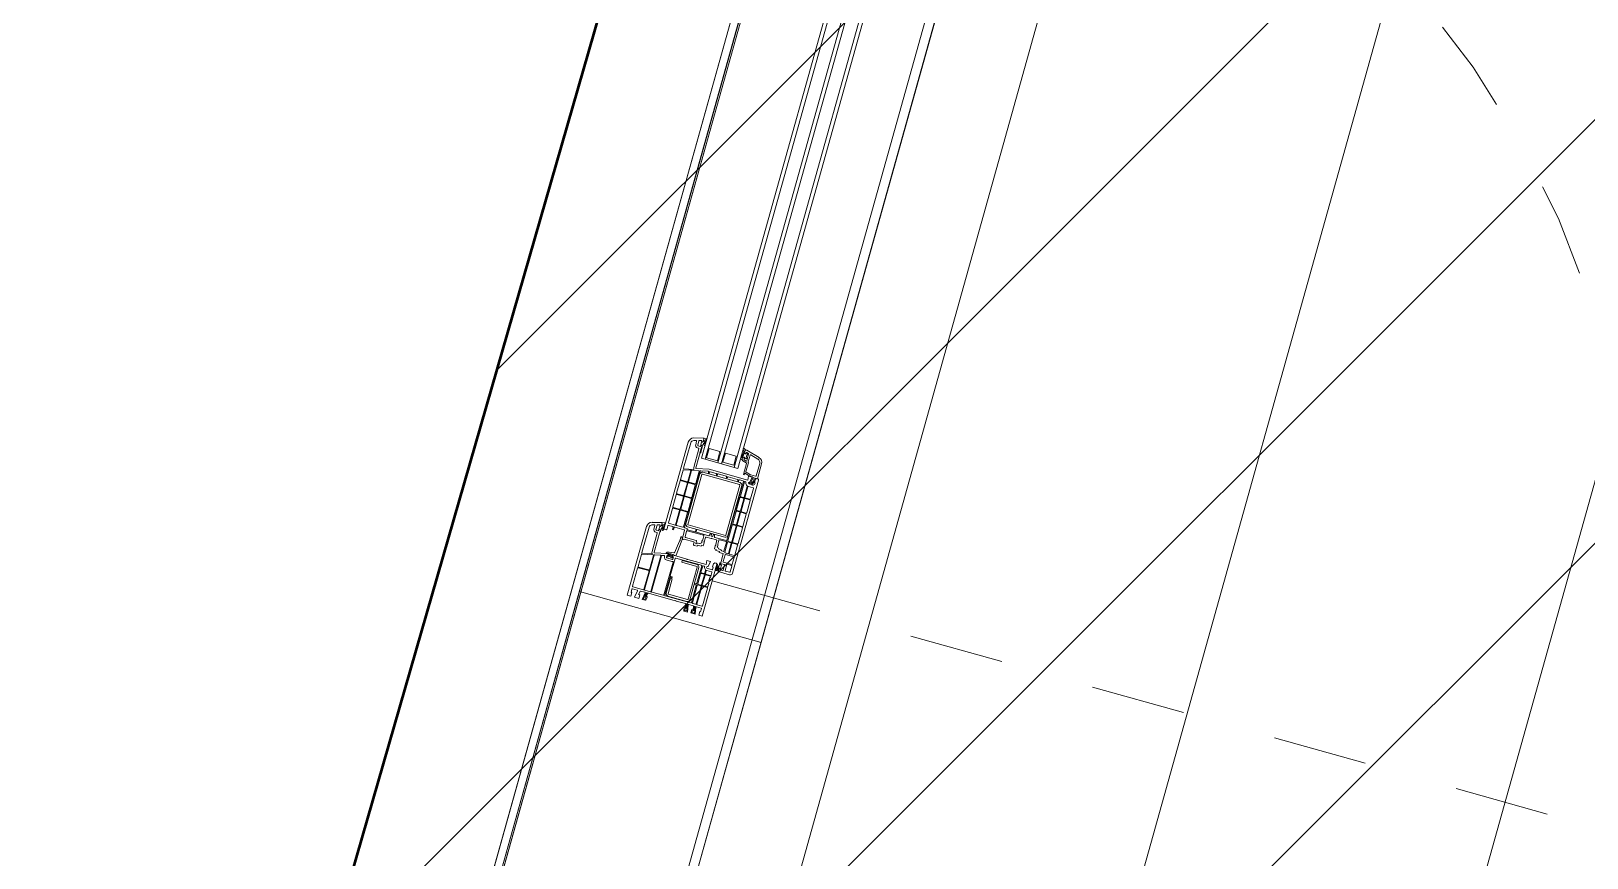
# Model space of a CAD drawing. Header units: metres. Extents: x -207 to 292, y -187 to 169.
# Drawn here: x -27.264 to -25.616, y -123.377 to -122.5 of the extents above; entities that cross this region are included whole.
import ezdxf

# ---------------------------------------------------------------- set-up
doc = ezdxf.new("R2010")
doc.units = ezdxf.units.M
doc.linetypes.add('Dash', pattern=[0.006, 0.003, -0.003])
for name, color, linetype, lineweight in [('A-DETL-GENF', 7, 'Continuous', 9), ('A-DOOR', 7, 'Continuous', 9), ('A-FLOR', 7, 'Continuous', 9), ('A-GENM-HDLN', 7, 'Dash', 9), ('A-ROOF', 7, 'Continuous', 9), ('A-ROOF-PATT', 7, 'Continuous', 9), ('A-WALL', 7, 'Continuous', 9), ('C-BLDG-PADS', 7, 'Continuous', 9), ('C-TOPO', 7, 'Continuous', 9), ('edificios', 7, 'Continuous', 50), ('I-WALL', 7, 'Continuous', 9)]:
    doc.layers.add(name, color=color, linetype=linetype, lineweight=lineweight)
doc.layers.add('PR10-ARQ-PL-001-Emplazamiento-C-1_dwg', color=7, linetype='Continuous', lineweight=9, true_color=0x767676)

# ---------------------------------------------------------------- blocks, each defined once
blk = doc.blocks.new('Doors_GEALAN_S9000_Front-Door_With_Fixed-Glazing_0001 - FD_1_5-2126884-PLANTA EMPLAZAMIENTO ACTUALIZADO')
at = {"layer": 'A-DETL-GENF'}
for p, q in [((-0.725, 0.05), (-0.725, 0.046)), ((-0.6493, 0.05), (-0.725, 0.05)), ((-0.725, 0.046), (-0.721, 0.046)), ((-0.7176, 0.0409), (-0.725, 0.0422)), ((-0.725, 0.0422), (-0.725, 0.0375)), ((-0.725, 0.0375), (-0.721, 0.0375)), ((-0.7176, 0.0324), (-0.725, 0.0337)), ((-0.725, 0.0337), (-0.725, 0.0301)), ((-0.721, 0.046), (-0.721, 0.047)), ((-0.721, 0.047), (-0.7175, 0.047)), ((-0.721, 0.0375), (-0.721, 0.0388)), ((-0.721, 0.0388), (-0.7174, 0.0381)), ((-0.717, 0.0465), (-0.717, 0.0414)), ((-0.717, 0.0376), (-0.717, 0.0329)), ((-0.7148, 0.0352), (-0.7148, 0.0468)), ((-0.7148, 0.0275), (-0.7148, 0.0335)), ((-0.7143, 0.0473), (-0.6943, 0.0473)), ((-0.6943, 0.0347), (-0.7143, 0.0347)), ((-0.7143, 0.034), (-0.6765, 0.034)), ((-0.6938, 0.0468), (-0.6938, 0.0352)), ((-0.6931, 0.0352), (-0.6931, 0.0468)), ((-0.6926, 0.0473), (-0.6793, 0.0473)), ((-0.6769, 0.0347), (-0.6926, 0.0347)), ((-0.6789, 0.0469), (-0.6764, 0.0353)), ((-0.6757, 0.037), (-0.6778, 0.0467)), ((-0.6773, 0.0473), (-0.6493, 0.0473)), ((-0.676, 0.0336), (-0.6748, 0.0276)), ((-0.6711, 0.0209), (-0.6739, 0.0344)), ((-0.6735, 0.035), (-0.6498, 0.035)), ((-0.653, 0.0372), (-0.6734, 0.0372)), ((-0.6525, 0.039), (-0.6525, 0.0377)), ((-0.6498, 0.035), (-0.6509, 0.035)), ((-0.6503, 0.0367), (-0.6503, 0.039)), ((-0.6503, 0.0343), (-0.6476, 0.0343)), ((-0.6488, 0.0365), (-0.6501, 0.0365)), ((-0.646, 0.0417), (-0.6498, 0.0417)), ((-0.6498, 0.0395), (-0.6449, 0.0395)), ((-0.6498, 0.035), (-0.6488, 0.036)), ((-0.6491, 0.0355), (-0.6498, 0.035)), ((-0.6488, 0.036), (-0.6488, 0.0365)), ((-0.6453, 0.0365), (-0.6488, 0.0365)), ((-0.6488, 0.0365), (-0.6488, 0.0356)), ((-0.6476, 0.0343), (-0.6471, 0.034)), ((-0.6471, 0.034), (-0.6462, 0.034)), ((-0.6462, 0.0449), (-0.6455, 0.0423)), ((-0.644, 0.0365), (-0.6453, 0.0365)), ((-0.6453, 0.0365), (-0.6453, 0.036)), ((-0.6453, 0.0356), (-0.6453, 0.0365)), ((-0.6453, 0.036), (-0.6443, 0.035)), ((-0.6443, 0.035), (-0.645, 0.0355)), ((-0.6444, 0.0391), (-0.6438, 0.0368)), ((-0.6443, 0.035), (-0.6415, 0.035)), ((-0.6409, 0.035), (-0.6443, 0.035)), ((-0.641, 0.036), (-0.6436, 0.0456)), ((-0.643, 0.033), (-0.6429, 0.0332)), ((-0.641, 0.0355), (-0.641, 0.036)), ((-0.6402, 0.0321), (-0.6409, 0.035)), ((-0.7246, 0.0296), (-0.721, 0.029)), ((-0.717, 0.0314), (-0.7241, 0.0326)), ((-0.7241, 0.0326), (-0.7241, 0.0305)), ((-0.7241, 0.0305), (-0.7219, 0.0301)), ((-0.7219, 0.0301), (-0.7219, 0.0313)), ((-0.7219, 0.0313), (-0.717, 0.0305)), ((-0.721, 0.029), (-0.721, 0.0303)), ((-0.721, 0.0303), (-0.7174, 0.0296)), ((-0.717, 0.0305), (-0.717, 0.0314)), ((-0.717, 0.0291), (-0.717, -0.0005)), ((-0.7148, 0.0133), (-0.7148, 0.0258)), ((-0.6752, 0.027), (-0.7143, 0.027)), ((-0.7143, 0.0263), (-0.6749, 0.0263)), ((-0.6778, 0.0204), (-0.6778, 0.0144)), ((-0.6756, 0.0144), (-0.6756, 0.0204)), ((-0.6744, 0.0231), (-0.6751, 0.0231)), ((-0.6751, 0.0209), (-0.6728, 0.0209)), ((-0.6744, 0.0259), (-0.6739, 0.0237)), ((-0.6726, 0.0207), (-0.6726, 0.0193)), ((-0.6726, 0.0191), (-0.6726, 0.0196)), ((-0.6711, 0.0191), (-0.6726, 0.0191)), ((-0.6724, 0.0191), (-0.6722, 0.0191)), ((-0.6722, 0.0191), (-0.6712, 0.02)), ((-0.671, 0.0181), (-0.6719, 0.0181)), ((-0.6719, 0.0167), (-0.671, 0.0167)), ((-0.6708, 0.0225), (-0.6714, 0.0225)), ((-0.6714, 0.0225), (-0.6711, 0.021)), ((-0.6711, 0.021), (-0.6706, 0.0198)), ((-0.6711, 0.0204), (-0.6711, 0.0209)), ((-0.6698, 0.0217), (-0.6705, 0.0223)), ((-0.6689, 0.0195), (-0.6697, 0.0215)), ((-0.6685, 0.0145), (-0.6689, 0.0195)), ((-0.5513, 0.0315), (-0.647, 0.0315)), ((-0.647, 0.0315), (-0.647, 0.0287)), ((-0.647, 0.0287), (-0.6466, 0.0283)), ((-0.6466, 0.0283), (-0.6464, 0.0285)), ((-0.6464, 0.0285), (-0.6462, 0.0283)), ((-0.6462, 0.0283), (-0.646, 0.0285)), ((-0.646, 0.0285), (-0.6458, 0.0283)), ((-0.6458, 0.0283), (-0.6456, 0.0285)), ((-0.6456, 0.0285), (-0.6454, 0.0283)), ((-0.6454, 0.0283), (-0.6452, 0.0285)), ((-0.6452, 0.0285), (-0.645, 0.0283)), ((-0.645, 0.0283), (-0.6448, 0.0285)), ((-0.6425, 0.0226), (-0.645, 0.0226)), ((-0.645, 0.0226), (-0.645, 0.0216)), ((-0.645, 0.0216), (-0.6425, 0.0216)), ((-0.6448, 0.0285), (-0.6446, 0.0283)), ((-0.6446, 0.0283), (-0.6444, 0.0285)), ((-0.6445, 0.0323), (-0.6434, 0.0323)), ((-0.6445, 0.0315), (-0.6407, 0.0315)), ((-0.6444, 0.0285), (-0.6442, 0.0283)), ((-0.6442, 0.0283), (-0.644, 0.0285)), ((-0.644, 0.0285), (-0.6425, 0.0285)), ((-0.6428, 0.0326), (-0.6412, 0.0324)), ((-0.642, 0.028), (-0.642, 0.0231)), ((-0.642, 0.0211), (-0.642, 0.0105)), ((-0.6398, 0.0283), (-0.6398, 0.0213)), ((-0.6398, 0.0196), (-0.6398, 0.0126)), ((-0.6235, 0.0288), (-0.6393, 0.0288)), ((-0.6393, 0.0208), (-0.6235, 0.0208)), ((-0.6235, 0.0201), (-0.6393, 0.0201)), ((-0.623, 0.0213), (-0.623, 0.0283)), ((-0.623, 0.0126), (-0.623, 0.0196)), ((-0.6223, 0.0283), (-0.6223, 0.0213)), ((-0.6223, 0.0196), (-0.6223, 0.0126)), ((-0.6084, 0.0288), (-0.6218, 0.0288)), ((-0.6218, 0.0208), (-0.6084, 0.0208)), ((-0.6084, 0.0201), (-0.6218, 0.0201)), ((-0.6079, 0.0213), (-0.6079, 0.0283)), ((-0.6079, 0.0126), (-0.6079, 0.0196)), ((-0.6072, 0.0283), (-0.6072, 0.0213)), ((-0.6072, 0.0196), (-0.6072, 0.0126)), ((-0.5933, 0.0288), (-0.6067, 0.0288)), ((-0.6067, 0.0208), (-0.5933, 0.0208)), ((-0.5933, 0.0201), (-0.6067, 0.0201)), ((-0.5928, 0.0213), (-0.5928, 0.0283)), ((-0.5928, 0.0126), (-0.5928, 0.0196)), ((-0.5921, 0.0283), (-0.5921, 0.0213)), ((-0.5921, 0.0196), (-0.5921, 0.0126)), ((-0.5813, 0.0288), (-0.5916, 0.0288)), ((-0.5916, 0.0208), (-0.5799, 0.0208)), ((-0.5795, 0.0201), (-0.5916, 0.0201)), ((-0.5794, 0.0214), (-0.5809, 0.0284)), ((-0.5798, 0.0282), (-0.5777, 0.0185)), ((-0.5513, 0.0288), (-0.5793, 0.0288)), ((-0.5775, 0.0127), (-0.579, 0.0197)), ((-0.5755, 0.0187), (-0.555, 0.0187)), ((-0.5755, 0.0165), (-0.5518, 0.0165)), ((-0.5518, 0.0165), (-0.5589, 0.0165)), ((-0.5545, 0.0192), (-0.5545, 0.0205)), ((-0.5523, 0.0182), (-0.5523, 0.0205)), ((-0.5508, 0.018), (-0.5521, 0.018)), ((-0.5518, 0.0232), (-0.548, 0.0232)), ((-0.5518, 0.021), (-0.5469, 0.021)), ((-0.5518, 0.0165), (-0.5508, 0.0175)), ((-0.5511, 0.017), (-0.5518, 0.0165)), ((-0.5508, 0.0175), (-0.5508, 0.018)), ((-0.5473, 0.018), (-0.5508, 0.018)), ((-0.5508, 0.018), (-0.5508, 0.0171)), ((-0.5475, 0.0238), (-0.5481, 0.0264)), ((-0.546, 0.018), (-0.5473, 0.018)), ((-0.5473, 0.018), (-0.5473, 0.0175)), ((-0.5473, 0.0171), (-0.5473, 0.018)), ((-0.5473, 0.0175), (-0.5463, 0.0165)), ((-0.5463, 0.0165), (-0.547, 0.017)), ((-0.5464, 0.0206), (-0.5458, 0.0183)), ((-0.5463, 0.0165), (-0.5435, 0.0165)), ((-0.5429, 0.0165), (-0.5463, 0.0165)), ((-0.543, 0.0176), (-0.5455, 0.0271)), ((-0.543, 0.017), (-0.543, 0.0176)), ((-0.5424, 0.0141), (-0.5429, 0.0165)), ((-0.7148, -0.017), (-0.7148, 0.0112)), ((-0.6781, 0.0128), (-0.7143, 0.0128)), ((-0.7143, 0.0117), (-0.695, 0.0117)), ((-0.7143, 0.0084), (-0.7143, -0.0126)), ((-0.7123, -0.0126), (-0.7123, 0.0084)), ((-0.6953, 0.0109), (-0.7118, 0.0109)), ((-0.7118, 0.0089), (-0.6953, 0.0089)), ((-0.6953, 0.0089), (-0.6953, 0.0109)), ((-0.6945, 0.0112), (-0.6945, 0.0098)), ((-0.6943, 0.0095), (-0.6938, 0.0095)), ((-0.6935, 0.0098), (-0.6935, 0.0112)), ((-0.693, 0.0117), (-0.6738, 0.0117)), ((-0.6738, 0.0039), (-0.6758, 0.0039)), ((-0.6758, 0.0039), (-0.6758, -0.0126)), ((-0.6728, 0.0139), (-0.6751, 0.0139)), ((-0.6738, -0.0126), (-0.6738, 0.0039)), ((-0.6733, 0.0112), (-0.6733, -0.017)), ((-0.6726, 0.0151), (-0.6726, 0.0157)), ((-0.6726, 0.0157), (-0.6709, 0.0156)), ((-0.6726, 0.0154), (-0.6726, 0.0141)), ((-0.672, 0.0156), (-0.6724, 0.0156)), ((-0.6712, 0.0148), (-0.672, 0.0156)), ((-0.6705, 0.015), (-0.6711, 0.0133)), ((-0.6711, -0.0005), (-0.6711, 0.0144)), ((-0.6711, 0.0131), (-0.6711, 0.0117)), ((-0.6711, 0.0117), (-0.6703, 0.0117)), ((-0.6703, 0.0117), (-0.6554, 0.0102)), ((-0.6548, 0.0123), (-0.6681, 0.014)), ((-0.6554, 0.0102), (-0.6524, 0.01)), ((-0.6505, 0.012), (-0.6531, 0.0121)), ((-0.6524, 0.01), (-0.6504, 0.0104)), ((-0.6425, 0.01), (-0.6523, 0.01)), ((-0.6523, 0.01), (-0.6523, 0.009)), ((-0.6523, 0.009), (-0.6517, 0.0084)), ((-0.6516, 0.0081), (-0.6516, -0.0025)), ((-0.65, 0.0109), (-0.65, 0.0115)), ((-0.6494, 0.0073), (-0.6494, -0.0047)), ((-0.6426, 0.0078), (-0.6489, 0.0078)), ((-0.6421, -0.0107), (-0.6421, 0.0073)), ((-0.641, 0.0073), (-0.641, -0.0007)), ((-0.6403, 0.0078), (-0.6405, 0.0078)), ((-0.6398, 0.0105), (-0.6398, 0.0083)), ((-0.6393, 0.0121), (-0.6235, 0.0121)), ((-0.5776, 0.011), (-0.6393, 0.011)), ((-0.6379, 0.008), (-0.6379, -0.033)), ((-0.6359, 0.008), (-0.6359, -0.033)), ((-0.5804, 0.0105), (-0.6354, 0.0105)), ((-0.5804, 0.0085), (-0.6354, 0.0085)), ((-0.6218, 0.0121), (-0.6084, 0.0121)), ((-0.6067, 0.0121), (-0.5933, 0.0121)), ((-0.5916, 0.0121), (-0.578, 0.0121)), ((-0.5799, -0.033), (-0.5799, 0.008)), ((-0.5779, -0.033), (-0.5779, 0.008)), ((-0.5754, 0.0028), (-0.5771, 0.0106)), ((-0.5769, 0.0022), (-0.5759, 0.0022)), ((-0.5758, 0.0012), (-0.5769, 0.0012)), ((-0.5731, 0.0025), (-0.5759, 0.0159)), ((-0.5753, -0.006), (-0.5753, 0.0007)), ((-0.5731, -0.0401), (-0.5731, 0.0025)), ((-0.562, -0.0035), (-0.562, 0.0085)), ((-0.562, 0.0085), (-0.552, 0.0085)), ((-0.5583, 0.0158), (-0.5496, 0.0158)), ((-0.552, 0.0085), (-0.552, -0.0035)), ((-0.5496, 0.0158), (-0.5491, 0.0155)), ((-0.5491, 0.0155), (-0.5482, 0.0155)), ((-0.5455, 0.0143), (-0.5466, 0.0143)), ((-0.5466, 0.0135), (-0.5428, 0.0135)), ((-0.5448, 0.0146), (-0.5433, 0.0144)), ((-0.725, -0.0126), (-0.725, -0.0162)), ((-0.725, -0.0162), (-0.7176, -0.0149)), ((-0.721, -0.0115), (-0.7246, -0.0121)), ((-0.7241, -0.013), (-0.7219, -0.0126)), ((-0.7241, -0.0151), (-0.7241, -0.013)), ((-0.717, -0.0139), (-0.7241, -0.0151)), ((-0.7219, -0.0126), (-0.7219, -0.0138)), ((-0.7219, -0.0138), (-0.717, -0.013)), ((-0.721, -0.0128), (-0.721, -0.0115)), ((-0.7174, -0.0121), (-0.721, -0.0128)), ((-0.717, -0.0005), (-0.7165, -0.001)), ((-0.7165, -0.001), (-0.717, -0.0015)), ((-0.717, -0.0015), (-0.717, -0.0116)), ((-0.717, -0.013), (-0.717, -0.0139)), ((-0.717, -0.0154), (-0.717, -0.0201)), ((-0.6763, -0.0131), (-0.7118, -0.0131)), ((-0.7118, -0.0151), (-0.6763, -0.0151)), ((-0.6945, -0.0155), (-0.6945, -0.017)), ((-0.6938, -0.0153), (-0.6943, -0.0153)), ((-0.6935, -0.017), (-0.6935, -0.0155)), ((-0.6716, -0.001), (-0.6711, -0.0005)), ((-0.6711, -0.0015), (-0.6716, -0.001)), ((-0.6711, -0.0216), (-0.6711, -0.0015)), ((-0.655, -0.004), (-0.655, -0.0074)), ((-0.655, -0.0074), (-0.6539, -0.0074)), ((-0.6521, -0.003), (-0.654, -0.003)), ((-0.6539, -0.0074), (-0.6539, -0.0114)), ((-0.6539, -0.0114), (-0.6528, -0.0114)), ((-0.6528, -0.0114), (-0.6528, -0.0134)), ((-0.6528, -0.0134), (-0.6495, -0.0134)), ((-0.6499, -0.0052), (-0.6526, -0.0052)), ((-0.6517, -0.0074), (-0.6517, -0.009)), ((-0.6484, -0.013), (-0.6477, -0.0133)), ((-0.6475, -0.0134), (-0.6437, -0.0134)), ((-0.6469, -0.0112), (-0.6426, -0.0112)), ((-0.6432, -0.0139), (-0.6432, -0.0192)), ((-0.641, -0.0027), (-0.641, -0.0162)), ((-0.6405, -0.0012), (-0.6389, -0.0012)), ((-0.6389, -0.0022), (-0.6405, -0.0022)), ((-0.5764, -0.0065), (-0.5758, -0.0065)), ((-0.5758, -0.0075), (-0.5764, -0.0075)), ((-0.5753, -0.017), (-0.5753, -0.008)), ((-0.552, -0.0035), (-0.562, -0.0035)), ((-0.562, -0.0215), (-0.562, -0.0095)), ((-0.562, -0.0095), (-0.552, -0.0095)), ((-0.552, -0.0095), (-0.552, -0.0215)), ((-0.721, -0.02), (-0.725, -0.02)), ((-0.725, -0.02), (-0.725, -0.0247)), ((-0.725, -0.0247), (-0.7176, -0.0234)), ((-0.721, -0.0285), (-0.725, -0.0285)), ((-0.725, -0.0285), (-0.725, -0.0325)), ((-0.725, -0.0325), (-0.668, -0.0325)), ((-0.7241, -0.0236), (-0.7241, -0.0209)), ((-0.7241, -0.0209), (-0.7219, -0.0209)), ((-0.717, -0.0224), (-0.7241, -0.0236)), ((-0.7219, -0.0209), (-0.7219, -0.0223)), ((-0.7219, -0.0223), (-0.717, -0.0215)), ((-0.721, -0.0213), (-0.721, -0.02)), ((-0.7174, -0.0206), (-0.721, -0.0213)), ((-0.721, -0.0295), (-0.721, -0.0285)), ((-0.7175, -0.0295), (-0.721, -0.0295)), ((-0.717, -0.0215), (-0.717, -0.0224)), ((-0.717, -0.0239), (-0.717, -0.029)), ((-0.7148, -0.0223), (-0.7148, -0.0191)), ((-0.7148, -0.0293), (-0.7148, -0.024)), ((-0.695, -0.0175), (-0.7143, -0.0175)), ((-0.7143, -0.0186), (-0.6949, -0.0186)), ((-0.6949, -0.0228), (-0.7143, -0.0228)), ((-0.7143, -0.0235), (-0.6949, -0.0235)), ((-0.6949, -0.0298), (-0.7143, -0.0298)), ((-0.6944, -0.0191), (-0.6944, -0.0223)), ((-0.6944, -0.024), (-0.6944, -0.0293)), ((-0.6937, -0.0223), (-0.6937, -0.0191)), ((-0.6937, -0.0293), (-0.6937, -0.024)), ((-0.6932, -0.0186), (-0.6822, -0.0186)), ((-0.6822, -0.0228), (-0.6932, -0.0228)), ((-0.6932, -0.0235), (-0.6822, -0.0235)), ((-0.6899, -0.0298), (-0.6932, -0.0298)), ((-0.6738, -0.0175), (-0.693, -0.0175)), ((-0.6822, -0.0298), (-0.6828, -0.0298)), ((-0.6817, -0.0191), (-0.6817, -0.0223)), ((-0.6817, -0.024), (-0.6817, -0.0293)), ((-0.681, -0.0223), (-0.681, -0.0191)), ((-0.681, -0.0293), (-0.681, -0.024)), ((-0.6805, -0.0186), (-0.6738, -0.0186)), ((-0.6772, -0.0228), (-0.6805, -0.0228)), ((-0.6805, -0.0235), (-0.6775, -0.0235)), ((-0.6775, -0.0298), (-0.6805, -0.0298)), ((-0.677, -0.024), (-0.677, -0.0293)), ((-0.6748, -0.0292), (-0.6748, -0.0236)), ((-0.6743, -0.0297), (-0.6748, -0.0292)), ((-0.6718, -0.0297), (-0.6743, -0.0297)), ((-0.6679, -0.0325), (-0.6741, -0.0325)), ((-0.6733, -0.0191), (-0.6733, -0.0203)), ((-0.6725, -0.0242), (-0.667, -0.0252)), ((-0.6685, -0.029), (-0.6718, -0.029)), ((-0.6718, -0.029), (-0.6718, -0.0297)), ((-0.667, -0.0212), (-0.6711, -0.0216)), ((-0.667, -0.03), (-0.6685, -0.029)), ((-0.667, -0.0252), (-0.667, -0.0212)), ((-0.667, -0.0315), (-0.667, -0.03)), ((-0.6539, -0.0316), (-0.655, -0.0316)), ((-0.655, -0.0316), (-0.655, -0.0355)), ((-0.6528, -0.0276), (-0.6539, -0.0276)), ((-0.6539, -0.0276), (-0.6539, -0.0316)), ((-0.6495, -0.0256), (-0.6528, -0.0256)), ((-0.6528, -0.0256), (-0.6528, -0.0276)), ((-0.6517, -0.03), (-0.6517, -0.0316)), ((-0.6477, -0.0257), (-0.6484, -0.026)), ((-0.6437, -0.0256), (-0.6475, -0.0256)), ((-0.6426, -0.0278), (-0.6469, -0.0278)), ((-0.6432, -0.0192), (-0.6429, -0.0195)), ((-0.6429, -0.0195), (-0.6432, -0.0198)), ((-0.6432, -0.0198), (-0.6432, -0.0251)), ((-0.6421, -0.0355), (-0.6421, -0.0283)), ((-0.641, -0.0228), (-0.641, -0.0355)), ((-0.6408, -0.0166), (-0.6387, -0.0174)), ((-0.6387, -0.0216), (-0.6408, -0.0224)), ((-0.6407, -0.0187), (-0.6407, -0.0202)), ((-0.6389, -0.0185), (-0.6404, -0.0185)), ((-0.6404, -0.0205), (-0.6389, -0.0205)), ((-0.6384, -0.0178), (-0.6384, -0.018)), ((-0.6384, -0.021), (-0.6384, -0.0212)), ((-0.5769, -0.03), (-0.5758, -0.03)), ((-0.5758, -0.031), (-0.5769, -0.031)), ((-0.5764, -0.0175), (-0.5758, -0.0175)), ((-0.5758, -0.0185), (-0.5764, -0.0185)), ((-0.5753, -0.0295), (-0.5753, -0.019)), ((-0.5753, -0.0355), (-0.5753, -0.0315)), ((-0.552, -0.0215), (-0.562, -0.0215)), ((-0.5549, -0.0294), (-0.556, -0.0336)), ((-0.5515, -0.029), (-0.5544, -0.029)), ((-0.5542, -0.0329), (-0.5536, -0.0309)), ((-0.5541, -0.029), (-0.5515, -0.029)), ((-0.5531, -0.0268), (-0.5538, -0.0273)), ((-0.5532, -0.0305), (-0.5505, -0.0305)), ((-0.5524, -0.028), (-0.5521, -0.0279)), ((-0.551, -0.028), (-0.5524, -0.028)), ((-0.5515, -0.029), (-0.5505, -0.03)), ((-0.5505, -0.03), (-0.5515, -0.029)), ((-0.5505, -0.0305), (-0.5508, -0.0305)), ((-0.5505, -0.03), (-0.5505, -0.0305)), ((-0.5505, -0.0305), (-0.5505, -0.03)), ((-0.547, -0.03), (-0.546, -0.029)), ((-0.546, -0.029), (-0.547, -0.03)), ((-0.547, -0.0305), (-0.547, -0.03)), ((-0.547, -0.03), (-0.547, -0.0305)), ((-0.5464, -0.0305), (-0.547, -0.0305)), ((-0.547, -0.0305), (-0.5459, -0.0305)), ((-0.5469, -0.0451), (-0.543, -0.0305)), ((-0.546, -0.029), (-0.5435, -0.029)), ((-0.5435, -0.029), (-0.546, -0.029)), ((-0.5454, -0.0311), (-0.5459, -0.0331)), ((-0.5427, -0.0266), (-0.544, -0.0276)), ((-0.543, -0.0294), (-0.542, -0.0273)), ((-0.543, -0.0305), (-0.543, -0.0295)), ((-0.6721, -0.036), (-0.675, -0.036)), ((-0.675, -0.036), (-0.675, -0.0485)), ((-0.6746, -0.0335), (-0.6744, -0.036)), ((-0.6744, -0.036), (-0.672, -0.036)), ((-0.6738, -0.0332), (-0.6715, -0.0332)), ((-0.6735, -0.0353), (-0.6736, -0.0343)), ((-0.6699, -0.0353), (-0.6735, -0.0353)), ((-0.6726, -0.04), (-0.6726, -0.0375)), ((-0.6726, -0.0375), (-0.6711, -0.0375)), ((-0.6714, -0.0334), (-0.6724, -0.0342)), ((-0.6723, -0.0432), (-0.6723, -0.0478)), ((-0.6711, -0.037), (-0.6721, -0.036)), ((-0.6666, -0.0405), (-0.6721, -0.0405)), ((-0.672, -0.0351), (-0.6699, -0.0348)), ((-0.672, -0.036), (-0.6713, -0.0365)), ((-0.6654, -0.0427), (-0.6718, -0.0427)), ((-0.6718, -0.0483), (-0.6654, -0.0483)), ((-0.6717, -0.0344), (-0.6703, -0.0332)), ((-0.6701, -0.0342), (-0.6715, -0.0344)), ((-0.6711, -0.0375), (-0.6711, -0.037)), ((-0.671, -0.0366), (-0.671, -0.0375)), ((-0.671, -0.0375), (-0.6675, -0.0375)), ((-0.6703, -0.0332), (-0.6683, -0.0332)), ((-0.666, -0.0353), (-0.6686, -0.0353)), ((-0.6666, -0.036), (-0.6676, -0.037)), ((-0.6676, -0.037), (-0.6676, -0.0375)), ((-0.6676, -0.0375), (-0.6661, -0.0375)), ((-0.6675, -0.0375), (-0.6675, -0.0366)), ((-0.6672, -0.0365), (-0.6665, -0.036)), ((-0.6555, -0.036), (-0.6666, -0.036)), ((-0.6665, -0.036), (-0.6654, -0.036)), ((-0.6661, -0.0375), (-0.6661, -0.04)), ((-0.6649, -0.0478), (-0.6649, -0.0432)), ((-0.6639, -0.0387), (-0.6639, -0.0478)), ((-0.6559, -0.0382), (-0.6634, -0.0382)), ((-0.6634, -0.0483), (-0.6559, -0.0483)), ((-0.6554, -0.0478), (-0.6554, -0.0387)), ((-0.6539, -0.0379), (-0.6539, -0.0408)), ((-0.6539, -0.0425), (-0.6539, -0.0478)), ((-0.6534, -0.0413), (-0.6424, -0.0413)), ((-0.6424, -0.042), (-0.6534, -0.042)), ((-0.6534, -0.0483), (-0.6424, -0.0483)), ((-0.6424, -0.0371), (-0.6531, -0.0371)), ((-0.6528, -0.0338), (-0.6528, -0.0355)), ((-0.6523, -0.036), (-0.6426, -0.036)), ((-0.6419, -0.0408), (-0.6419, -0.0376)), ((-0.6419, -0.0478), (-0.6419, -0.0425)), ((-0.6412, -0.0376), (-0.6412, -0.0408)), ((-0.6412, -0.0425), (-0.6412, -0.0478)), ((-0.6234, -0.0371), (-0.6407, -0.0371)), ((-0.6407, -0.0413), (-0.6234, -0.0413)), ((-0.6234, -0.042), (-0.6407, -0.042)), ((-0.6407, -0.0483), (-0.6234, -0.0483)), ((-0.6405, -0.036), (-0.5758, -0.036)), ((-0.6354, -0.0335), (-0.5804, -0.0335)), ((-0.6354, -0.0355), (-0.5804, -0.0355)), ((-0.6229, -0.0408), (-0.6229, -0.0376)), ((-0.6229, -0.0478), (-0.6229, -0.0425)), ((-0.6222, -0.0376), (-0.6222, -0.0408)), ((-0.6222, -0.0425), (-0.6222, -0.0478)), ((-0.6084, -0.0371), (-0.6217, -0.0371)), ((-0.6217, -0.0413), (-0.6084, -0.0413)), ((-0.6084, -0.042), (-0.6217, -0.042)), ((-0.6217, -0.0483), (-0.6084, -0.0483)), ((-0.6079, -0.0408), (-0.6079, -0.0376)), ((-0.6079, -0.0478), (-0.6079, -0.0425)), ((-0.6072, -0.0376), (-0.6072, -0.0408)), ((-0.6072, -0.0425), (-0.6072, -0.0478)), ((-0.5933, -0.0371), (-0.6067, -0.0371)), ((-0.6067, -0.0413), (-0.5933, -0.0413)), ((-0.5933, -0.042), (-0.6067, -0.042)), ((-0.6067, -0.0483), (-0.5933, -0.0483)), ((-0.5928, -0.0408), (-0.5928, -0.0376)), ((-0.5928, -0.0478), (-0.5928, -0.0425)), ((-0.5921, -0.0376), (-0.5921, -0.0408)), ((-0.5921, -0.0425), (-0.5921, -0.0478)), ((-0.5758, -0.0371), (-0.5916, -0.0371)), ((-0.5916, -0.0413), (-0.5797, -0.0413)), ((-0.58, -0.042), (-0.5916, -0.042)), ((-0.5916, -0.0483), (-0.58, -0.0483)), ((-0.5795, -0.0478), (-0.5795, -0.0425)), ((-0.5768, -0.0462), (-0.5768, -0.0421)), ((-0.576, -0.0431), (-0.576, -0.0457)), ((-0.576, -0.0457), (-0.5725, -0.0477)), ((-0.5685, -0.0438), (-0.5754, -0.0426)), ((-0.5753, -0.0378), (-0.5753, -0.0376)), ((-0.575, -0.0448), (-0.575, -0.0441)), ((-0.5722, -0.0464), (-0.575, -0.0448)), ((-0.5748, -0.0439), (-0.569, -0.0449)), ((-0.5738, -0.0482), (-0.5748, -0.0482)), ((-0.5745, -0.0427), (-0.569, -0.0437)), ((-0.5705, -0.0475), (-0.5738, -0.0475)), ((-0.5738, -0.0475), (-0.5738, -0.0482)), ((-0.569, -0.0397), (-0.5731, -0.0401)), ((-0.5725, -0.0477), (-0.5689, -0.0473)), ((-0.569, -0.0461), (-0.5722, -0.0464)), ((-0.569, -0.0485), (-0.5705, -0.0475)), ((-0.569, -0.0437), (-0.569, -0.0397)), ((-0.569, -0.0449), (-0.569, -0.0461)), ((-0.5689, -0.0473), (-0.569, -0.0495)), ((-0.569, -0.05), (-0.569, -0.0485)), ((-0.5565, -0.034), (-0.5687, -0.034)), ((-0.5687, -0.034), (-0.5687, -0.035)), ((-0.5687, -0.035), (-0.5668, -0.035)), ((-0.5668, -0.035), (-0.5685, -0.0411)), ((-0.5685, -0.0414), (-0.5685, -0.0438)), ((-0.5655, -0.0362), (-0.5669, -0.0413)), ((-0.5669, -0.0416), (-0.5669, -0.0469)), ((-0.5663, -0.0475), (-0.5527, -0.0475)), ((-0.5554, -0.0358), (-0.565, -0.0358)), ((-0.547, -0.0353), (-0.5545, -0.0353)), ((-0.5464, -0.0335), (-0.5537, -0.0335)), ((-0.5488, -0.0445), (-0.5465, -0.0359)), ((-0.6725, -0.051), (-0.57, -0.051)), ((-0.569, -0.0495), (-0.5527, -0.0495))]:
    blk.add_line(p, q, dxfattribs=at)
at = {"layer": 'A-DETL-GENF', "color": 176, "true_color": 0x00007f}
for p, q in [((-0.564, 0.0135), (-0.564, -0.0265)), ((0.164, 0.0135), (-0.564, 0.0135)), ((-0.564, 0.0095), (0.164, 0.0095)), ((-0.564, -0.0045), (0.164, -0.0045)), ((-0.564, -0.0085), (0.164, -0.0085)), ((-0.564, -0.0225), (0.164, -0.0225)), ((-0.564, -0.0265), (0.164, -0.0265))]:
    blk.add_line(p, q, dxfattribs=at)
at = {"layer": 'A-DETL-GENF'}
for centre, radius, start, end in [((-0.6493, 0.044), 0.006, 15, 90), ((-0.7175, 0.0414), 0.0005, 260, 0), ((-0.7175, 0.0465), 0.0005, 0, 90), ((-0.7175, 0.0376), 0.0005, 0, 80), ((-0.7143, 0.0468), 0.0005, 90, 180), ((-0.7143, 0.0352), 0.0005, 180, 270), ((-0.7143, 0.0335), 0.0005, 90, 180), ((-0.6943, 0.0468), 0.0005, 0, 90), ((-0.6943, 0.0352), 0.0005, 270, 0), ((-0.6926, 0.0468), 0.0005, 90, 180), ((-0.6926, 0.0352), 0.0005, 180, 270), ((-0.6793, 0.0468), 0.0005, 12, 90), ((-0.6773, 0.0468), 0.0005, 90, 192), ((-0.6769, 0.0352), 0.0005, 270, 12), ((-0.6765, 0.0335), 0.0005, 12, 90), ((-0.6752, 0.0371), 0.0005, 192, 304.3851), ((-0.6734, 0.0345), 0.0027, 90, 124.3851), ((-0.6735, 0.0345), 0.0005, 90, 191.9545), ((-0.653, 0.0377), 0.0005, 270, 0), ((-0.6498, 0.039), 0.0027, 90, 180), ((-0.6503, 0.0349), 0.0006, 180, 270), ((-0.6498, 0.039), 0.0005, 90, 180), ((-0.6501, 0.0367), 0.0002, 180, 270), ((-0.6493, 0.044), 0.0033, 15, 90), ((-0.6488, 0.0351), 0.0005, 90.4543, 125.2176), ((-0.6507, 0.0415), 0.0089, 284.6462, 300.5908), ((-0.6506, 0.0437), 0.0117, 287.6977, 305.3659), ((-0.6462, 0.0339), 0.0001, 300.5908, 90), ((-0.646, 0.0422), 0.0005, 270, 15), ((-0.6453, 0.0351), 0.0005, 54.7824, 89.5457), ((-0.6449, 0.039), 0.0005, 15, 90), ((-0.644, 0.0367), 0.0002, 270, 15), ((-0.6436, 0.0338), 0.0004, 26.0263, 125.3659), ((-0.6407, 0.0353), 0.0028, 206.0263, 220.126), ((-0.6427, 0.0329), 0.00035, 162.3253, 238.9059), ((-0.643, 0.0333), 0.0002, 324.5558, 40.126), ((-0.6415, 0.0355), 0.0005, 270, 0), ((-0.7245, 0.0301), 0.0005, 180, 260), ((-0.7175, 0.0329), 0.0005, 260, 0), ((-0.7175, 0.0291), 0.0005, 0, 80), ((-0.7143, 0.0275), 0.0005, 180, 270), ((-0.7143, 0.0258), 0.0005, 90, 180), ((-0.6751, 0.0204), 0.0027, 90, 180), ((-0.6751, 0.0204), 0.0005, 90, 180), ((-0.6752, 0.0275), 0.0005, 270, 12), ((-0.6749, 0.0258), 0.0005, 12, 90), ((-0.6744, 0.0236), 0.0005, 270, 12), ((-0.6733, 0.0196), 0.00075, 0, 204.9783), ((-0.6778, 0.0174), 0.00423, 332.8319, 27.1681), ((-0.6728, 0.0207), 0.0002, 0, 90), ((-0.6724, 0.0193), 0.0002, 180, 270), ((-0.6719, 0.0174), 0.0007, 90, 270), ((-0.6716, 0.0204), 0.0005, 315, 0), ((-0.6711, 0.0196), 0.0005, 271.0535, 22.1539), ((-0.671, 0.0174), 0.0007, 270, 90), ((-0.6708, 0.022), 0.0005, 45, 90), ((-0.6702, 0.0213), 0.0005, 22.1539, 45), ((-0.6483, 0.0324), 0.0005, 104.6462, 258.6715), ((-0.6445, 0.0515), 0.02, 258.6715, 270), ((-0.6445, 0.0515), 0.0192, 262.3173, 270), ((-0.6429, 0.0321), 0.00055, 82.4872, 155.6849), ((-0.6425, 0.028), 0.0005, 360, 90), ((-0.6425, 0.0231), 0.0005, 270, 360), ((-0.6425, 0.0211), 0.0005, 360, 90), ((-0.6407, 0.032), 0.0005, 270, 12.6302), ((-0.6393, 0.0283), 0.0005, 90, 180), ((-0.6393, 0.0213), 0.0005, 180, 270), ((-0.6393, 0.0196), 0.0005, 90, 180), ((-0.6235, 0.0283), 0.0005, 360, 90), ((-0.6235, 0.0213), 0.0005, 270, 360), ((-0.6235, 0.0196), 0.0005, 360, 90), ((-0.6218, 0.0283), 0.0005, 90, 180), ((-0.6218, 0.0213), 0.0005, 180, 270), ((-0.6218, 0.0196), 0.0005, 90, 180), ((-0.6084, 0.0283), 0.0005, 360, 90), ((-0.6084, 0.0213), 0.0005, 270, 360), ((-0.6084, 0.0196), 0.0005, 360, 90), ((-0.6067, 0.0283), 0.0005, 90, 180), ((-0.6067, 0.0213), 0.0005, 180, 270), ((-0.6067, 0.0196), 0.0005, 90, 180), ((-0.5933, 0.0283), 0.0005, 360, 90), ((-0.5933, 0.0213), 0.0005, 270, 360), ((-0.5933, 0.0196), 0.0005, 360, 90), ((-0.5916, 0.0283), 0.0005, 90, 180), ((-0.5916, 0.0213), 0.0005, 180, 270), ((-0.5916, 0.0196), 0.0005, 90, 180), ((-0.5813, 0.0283), 0.0005, 12, 90), ((-0.5799, 0.0213), 0.0005, 270, 12), ((-0.5793, 0.0283), 0.0005, 90, 192), ((-0.5795, 0.0196), 0.0005, 12, 90), ((-0.5772, 0.0186), 0.0005, 192, 304.1763), ((-0.5755, 0.016), 0.0027, 90, 124.1763), ((-0.5755, 0.016), 0.0005, 90, 192), ((-0.555, 0.0192), 0.0005, 270, 360), ((-0.5518, 0.0205), 0.0027, 90, 180), ((-0.5518, 0.0205), 0.0005, 90, 180), ((-0.5521, 0.0182), 0.0002, 180, 270), ((-0.5513, 0.0255), 0.006, 15, 90), ((-0.5513, 0.0255), 0.0033, 15, 90), ((-0.5508, 0.0166), 0.0005, 90.4543, 125.2176), ((-0.548, 0.0237), 0.0005, 270, 15), ((-0.5473, 0.0166), 0.0005, 54.7824, 89.5457), ((-0.5469, 0.0205), 0.0005, 15, 90), ((-0.546, 0.0182), 0.0002, 270, 15), ((-0.5435, 0.017), 0.0005, 270, 360), ((-0.7143, 0.0133), 0.0005, 180, 270), ((-0.7143, 0.0112), 0.0005, 90, 180), ((-0.7118, 0.0084), 0.0025, 90, 180), ((-0.7118, 0.0084), 0.0005, 90, 180), ((-0.695, 0.0112), 0.0005, 0, 90), ((-0.6943, 0.0098), 0.00025, 180, 270), ((-0.6938, 0.0098), 0.00025, 270, 0), ((-0.693, 0.0112), 0.0005, 90, 180), ((-0.6781, 0.0133), 0.0005, 270, 20.1055), ((-0.6751, 0.0144), 0.0027, 180, 200.1055), ((-0.6751, 0.0144), 0.0005, 180, 270), ((-0.6733, 0.0151), 0.00075, 155.0217, 360), ((-0.6738, 0.0112), 0.0005, 0, 90), ((-0.6728, 0.0141), 0.0002, 270, 0), ((-0.6724, 0.0154), 0.0002, 90, 180), ((-0.6716, 0.0144), 0.0005, 0, 45), ((-0.6706, 0.0131), 0.0005, 160.7852, 180), ((-0.6709, 0.0151), 0.0005, 340.7852, 89.0665), ((-0.668, 0.0145), 0.0005, 184.487, 262.6274), ((-0.6549, 0.0118), 0.0005, 22.1005, 83.1543), ((-0.654, 0.0122), 0.0005, 202.1005, 326.7854), ((-0.6531, 0.0116), 0.0005, 86.7854, 146.7854), ((-0.6521, 0.0081), 0.0005, 360, 45), ((-0.6505, 0.0115), 0.0005, 2.1727, 86.7854), ((-0.6505, 0.0109), 0.0005, 281.4978, 2.1727), ((-0.6489, 0.0073), 0.0005, 90, 180), ((-0.6426, 0.0073), 0.0005, 360, 90), ((-0.6425, 0.0105), 0.0005, 270, 360), ((-0.6405, 0.0073), 0.0005, 90, 180), ((-0.6403, 0.0083), 0.0005, 270, 360), ((-0.6393, 0.0126), 0.0005, 180, 270), ((-0.6393, 0.0105), 0.0005, 90, 180), ((-0.6354, 0.008), 0.0025, 90, 180), ((-0.6354, 0.008), 0.0005, 90, 180), ((-0.6235, 0.0126), 0.0005, 270, 360), ((-0.6218, 0.0126), 0.0005, 180, 270), ((-0.6084, 0.0126), 0.0005, 270, 360), ((-0.6067, 0.0126), 0.0005, 180, 270), ((-0.5933, 0.0126), 0.0005, 270, 360), ((-0.5916, 0.0126), 0.0005, 180, 270), ((-0.5804, 0.008), 0.0025, 360, 90), ((-0.5804, 0.008), 0.0005, 360, 90), ((-0.578, 0.0126), 0.0005, 270, 12), ((-0.5776, 0.0105), 0.0005, 12, 90), ((-0.5769, 0.0017), 0.0005, 90, 270), ((-0.5759, 0.0027), 0.0005, 270, 12), ((-0.5758, 0.0007), 0.0005, 360, 90), ((-0.5583, 0.0164), 0.0006, 180, 270), ((-0.5498, 0.0142), 0.0004, 109.8534, 260.5386), ((-0.557, 0.0335), 0.0202, 290.4998, 296.0245), ((-0.5466, 0.0335), 0.02, 260.5386, 270), ((-0.5527, 0.0252), 0.0117, 292.1252, 305.3392), ((-0.5466, 0.0335), 0.0192, 264.8462, 270), ((-0.5482, 0.0154), 0.0001, 300.5908, 90), ((-0.5457, 0.0154), 0.0004, 26.0256, 126.1477), ((-0.545, 0.0141), 0.00055, 82.4872, 155.6849), ((-0.5428, 0.0168), 0.0028, 206.0256, 217.151), ((-0.5448, 0.0149), 0.00035, 162.3253, 238.9059), ((-0.5428, 0.014), 0.0005, 270, 12.6302), ((-0.7245, -0.0126), 0.0005, 100, 180), ((-0.7175, -0.0154), 0.0005, 0, 100), ((-0.7175, -0.0116), 0.0005, 280, 0), ((-0.7118, -0.0126), 0.0025, 180, 270), ((-0.7118, -0.0126), 0.0005, 180, 270), ((-0.6943, -0.0155), 0.00025, 90, 180), ((-0.6938, -0.0155), 0.00025, 0, 90), ((-0.6763, -0.0126), 0.0025, 270, 360), ((-0.6763, -0.0126), 0.0005, 270, 0), ((-0.654, -0.004), 0.001, 90, 180), ((-0.6526, -0.0054), 0.0002, 90, 236.4427), ((-0.6539, -0.0074), 0.0022, 360, 56.4427), ((-0.6521, -0.0025), 0.0005, 270, 360), ((-0.6512, -0.009), 0.0005, 180, 241.2178), ((-0.6525, -0.0114), 0.0022, 18.4888, 61.2178), ((-0.6499, -0.0105), 0.0005, 198.4888, 294.743), ((-0.6499, -0.0047), 0.0005, 270, 360), ((-0.6486, -0.0134), 0.0027, 57.6899, 114.743), ((-0.6495, -0.0129), 0.0005, 270, 329.6994), ((-0.6486, -0.0134), 0.0005, 60, 149.6994), ((-0.6475, -0.0129), 0.0005, 240, 270), ((-0.6469, -0.0107), 0.0005, 237.6899, 270), ((-0.6437, -0.0139), 0.0005, 360, 90), ((-0.6426, -0.0107), 0.0005, 270, 360), ((-0.6405, -0.0007), 0.0005, 180, 270), ((-0.6405, -0.0027), 0.0005, 90, 180), ((-0.6405, -0.0162), 0.0005, 180, 238), ((-0.6389, -0.0017), 0.0005, 270, 90), ((-0.5764, -0.007), 0.0005, 90, 270), ((-0.5758, -0.006), 0.0005, 270, 360), ((-0.5758, -0.008), 0.0005, 360, 90), ((-0.7175, -0.0239), 0.0005, 0, 100), ((-0.7175, -0.029), 0.0005, 270, 0), ((-0.7175, -0.0201), 0.0005, 280, 0), ((-0.7143, -0.017), 0.0005, 180, 270), ((-0.7143, -0.0191), 0.0005, 90, 180), ((-0.7143, -0.0223), 0.0005, 180, 270), ((-0.7143, -0.024), 0.0005, 90, 180), ((-0.7143, -0.0293), 0.0005, 180, 270), ((-0.695, -0.017), 0.0005, 270, 0), ((-0.6949, -0.0191), 0.0005, 0, 90), ((-0.6949, -0.0223), 0.0005, 270, 0), ((-0.6949, -0.024), 0.0005, 0, 90), ((-0.6949, -0.0293), 0.0005, 270, 0), ((-0.6932, -0.0191), 0.0005, 90, 180), ((-0.6932, -0.0223), 0.0005, 180, 270), ((-0.6932, -0.024), 0.0005, 90, 180), ((-0.6932, -0.0293), 0.0005, 180, 270), ((-0.693, -0.017), 0.0005, 180, 270), ((-0.6899, -0.0293), 0.0005, 270, 336.8382), ((-0.6887, -0.0298), 0.0008, 25.3317, 156.8382), ((-0.6875, -0.0293), 0.0005, 205.3317, 334.6683), ((-0.6863, -0.0298), 0.0008, 25.3317, 154.6683), ((-0.6852, -0.0293), 0.0005, 205.3317, 334.6683), ((-0.684, -0.0298), 0.0008, 23.1618, 154.6683), ((-0.6828, -0.0293), 0.0005, 203.1618, 270), ((-0.6822, -0.0191), 0.0005, 0, 90), ((-0.6822, -0.0223), 0.0005, 270, 0), ((-0.6822, -0.024), 0.0005, 0, 90), ((-0.6822, -0.0293), 0.0005, 270, 0), ((-0.6805, -0.0191), 0.0005, 90, 180), ((-0.6805, -0.0223), 0.0005, 180, 270), ((-0.6805, -0.024), 0.0005, 90, 180), ((-0.6805, -0.0293), 0.0005, 180, 270), ((-0.6775, -0.024), 0.0005, 0, 90), ((-0.6775, -0.0293), 0.0005, 270, 0), ((-0.6772, -0.0223), 0.0005, 270, 331.2484), ((-0.6737, -0.0242), 0.00345, 91.4507, 151.2484), ((-0.6737, -0.0242), 0.00125, 358.2162, 151.6424), ((-0.6741, -0.033), 0.0005, 90, 167.4904), ((-0.6724, -0.0334), 0.0022, 167.4904, 184.4585), ((-0.6738, -0.017), 0.0005, 270, 0), ((-0.6738, -0.0191), 0.0005, 0, 90), ((-0.6738, -0.0203), 0.0005, 271.4507, 0), ((-0.6679, -0.0329), 0.000425, 229.4134, 90), ((-0.668, -0.0315), 0.001, 270, 0), ((-0.6539, -0.0316), 0.0022, 306.3412, 360), ((-0.6512, -0.03), 0.0005, 118.7822, 180), ((-0.6525, -0.0277), 0.0022, 298.7822, 341.5112), ((-0.6499, -0.0285), 0.0005, 65.257, 161.5112), ((-0.6486, -0.0256), 0.0027, 245.257, 302.6128), ((-0.6495, -0.0261), 0.0005, 29.7003, 90), ((-0.6486, -0.0256), 0.0005, 209.7003, 300), ((-0.6475, -0.0261), 0.0005, 90, 120), ((-0.6469, -0.0283), 0.0005, 90, 122.6128), ((-0.6437, -0.0251), 0.0005, 270, 360), ((-0.6426, -0.0283), 0.0005, 360, 90), ((-0.6405, -0.0228), 0.0005, 122, 180), ((-0.6404, -0.0187), 0.00025, 90, 180), ((-0.6404, -0.0202), 0.00025, 180, 270), ((-0.6389, -0.018), 0.0005, 270, 360), ((-0.6389, -0.021), 0.0005, 360, 90), ((-0.6389, -0.0178), 0.0005, 360, 70), ((-0.6389, -0.0212), 0.0005, 290, 360), ((-0.5769, -0.0305), 0.0005, 90, 270), ((-0.5764, -0.018), 0.0005, 90, 270), ((-0.5758, -0.017), 0.0005, 270, 360), ((-0.5758, -0.019), 0.0005, 360, 90), ((-0.5758, -0.0295), 0.0005, 270, 360), ((-0.5758, -0.0315), 0.0005, 360, 90), ((-0.5544, -0.0295), 0.0005, 90, 165), ((-0.5515, -0.0289), 0.00281, 149.3047, 178.7103), ((-0.5541, -0.0288), 0.0002, 178.7103, 270), ((-0.5537, -0.033), 0.0005, 165, 270), ((-0.5535, -0.0277), 0.0005, 124.5336, 150.296), ((-0.5532, -0.031), 0.0005, 90, 165), ((-0.5502, -0.042), 0.0154, 82.2923, 100.8695), ((-0.5498, -0.0362), 0.00862, 79.1393, 105.4159), ((-0.5508, -0.0316), 0.00109, 88.4079, 301.9792), ((-0.5487, -0.0238), 0.00481, 240.946, 298.7114), ((-0.5486, -0.034), 0.00216, 44.5045, 138.3537), ((-0.5482, -0.0272), 0.0005, 272.2776, 353.0554), ((-0.5482, -0.0272), 0.0005, 16.5347, 81.3481), ((-0.5483, -0.0272), 0.0006, 353.0554, 16.5347), ((-0.5466, -0.0315), 0.00103, 244.8309, 78.5445), ((-0.548, -0.0114), 0.0167, 275.8112, 284.2165), ((-0.5459, -0.031), 0.0005, 345, 90), ((-0.5435, -0.0295), 0.0005, 16.644, 90), ((-0.5435, -0.0295), 0.0005, 2, 90), ((-0.5424, -0.027), 0.000494, 330.0258, 121.1785), ((-0.6725, -0.0485), 0.0025, 180, 270), ((-0.674, -0.0337), 0.00027, 116.8257, 269.9289), ((-0.6742, -0.0332), 0.00025, 296.8257, 337.4126), ((-0.6738, -0.0334), 0.0002, 90, 157.4126), ((-0.674, -0.0344), 0.0004, 4.4585, 89.9289), ((-0.6721, -0.0346), 0.0005, 129.9917, 277.0491), ((-0.6721, -0.04), 0.0005, 180, 270), ((-0.6718, -0.0432), 0.0005, 90, 180), ((-0.6718, -0.0478), 0.0005, 180, 270), ((-0.6719, -0.0346), 0.0002, 139.0752, 299.4087), ((-0.6719, -0.0342), 0.0003, 256.6388, 313.0422), ((-0.6715, -0.0347), 0.0003, 97.0491, 181.8451), ((-0.6715, -0.0333), 0.0001, 309.9917, 90), ((-0.671, -0.0361), 0.0005, 234.7933, 269.5457), ((-0.6699, -0.0352), 0.001, 9.2336, 97.0491), ((-0.6699, -0.0351), 0.00025, 270, 97.0491), ((-0.6686, -0.035), 0.0003, 189.2336, 270), ((-0.6675, -0.0361), 0.0005, 270.4543, 305.2176), ((-0.6666, -0.04), 0.0005, 270, 0), ((-0.666, -0.0359), 0.0006, 360, 90), ((-0.6654, -0.0432), 0.0005, 0, 90), ((-0.6654, -0.0478), 0.0005, 270, 0), ((-0.6634, -0.0387), 0.0005, 90, 180), ((-0.6634, -0.0478), 0.0005, 180, 270), ((-0.6559, -0.0387), 0.0005, 0, 90), ((-0.6559, -0.0478), 0.0005, 270, 0), ((-0.6555, -0.0355), 0.0005, 270, 360), ((-0.6534, -0.0379), 0.0005, 131.0145, 180), ((-0.6534, -0.0408), 0.0005, 180, 270), ((-0.6534, -0.0425), 0.0005, 90, 180), ((-0.6534, -0.0478), 0.0005, 180, 270), ((-0.6555, -0.0355), 0.0027, 311.0145, 319.0931), ((-0.6531, -0.0376), 0.0005, 90, 139.0931), ((-0.6523, -0.0338), 0.0005, 126.3412, 180), ((-0.6523, -0.0355), 0.0005, 180, 270), ((-0.6426, -0.0355), 0.0005, 270, 360), ((-0.6424, -0.0376), 0.0005, 360, 90), ((-0.6424, -0.0408), 0.0005, 270, 0), ((-0.6424, -0.0425), 0.0005, 0, 90), ((-0.6424, -0.0478), 0.0005, 270, 0), ((-0.6407, -0.0376), 0.0005, 90, 180), ((-0.6407, -0.0408), 0.0005, 180, 270), ((-0.6407, -0.0425), 0.0005, 90, 180), ((-0.6407, -0.0478), 0.0005, 180, 270), ((-0.6405, -0.0355), 0.0005, 180, 270), ((-0.6354, -0.033), 0.0025, 180, 270), ((-0.6354, -0.033), 0.0005, 180, 270), ((-0.6234, -0.0376), 0.0005, 360, 90), ((-0.6234, -0.0408), 0.0005, 270, 0), ((-0.6234, -0.0425), 0.0005, 0, 90), ((-0.6234, -0.0478), 0.0005, 270, 0), ((-0.6217, -0.0376), 0.0005, 90, 180), ((-0.6217, -0.0408), 0.0005, 180, 270), ((-0.6217, -0.0425), 0.0005, 90, 180), ((-0.6217, -0.0478), 0.0005, 180, 270), ((-0.6084, -0.0376), 0.0005, 360, 90), ((-0.6084, -0.0408), 0.0005, 270, 0), ((-0.6084, -0.0425), 0.0005, 0, 90), ((-0.6084, -0.0478), 0.0005, 270, 0), ((-0.6067, -0.0376), 0.0005, 90, 180), ((-0.6067, -0.0408), 0.0005, 180, 270), ((-0.6067, -0.0425), 0.0005, 90, 180), ((-0.6067, -0.0478), 0.0005, 180, 270), ((-0.5933, -0.0376), 0.0005, 360, 90), ((-0.5933, -0.0408), 0.0005, 270, 0), ((-0.5933, -0.0425), 0.0005, 0, 90), ((-0.5933, -0.0478), 0.0005, 270, 0), ((-0.5916, -0.0376), 0.0005, 90, 180), ((-0.5916, -0.0408), 0.0005, 180, 270), ((-0.5916, -0.0425), 0.0005, 90, 180), ((-0.5916, -0.0478), 0.0005, 180, 270), ((-0.5804, -0.033), 0.0005, 270, 360), ((-0.5804, -0.033), 0.0025, 270, 360), ((-0.58, -0.0425), 0.0005, 0, 90), ((-0.58, -0.0478), 0.0005, 270, 0), ((-0.5797, -0.0408), 0.0005, 270, 334.1832), ((-0.5757, -0.0427), 0.00395, 96.9621, 154.1832), ((-0.5757, -0.0427), 0.00125, 359.9511, 151.6424), ((-0.5748, -0.0462), 0.002, 180, 270), ((-0.5763, -0.0378), 0.001, 276.9621, 360), ((-0.5755, -0.0431), 0.0005, 80, 180), ((-0.5758, -0.0355), 0.0005, 270, 0), ((-0.5758, -0.0376), 0.0005, 360, 90), ((-0.5748, -0.0441), 0.0002, 80, 180), ((-0.5675, -0.0414), 0.001, 165, 180), ((-0.5659, -0.0416), 0.001, 165, 180), ((-0.5663, -0.0469), 0.0006, 180, 270), ((-0.565, -0.0363), 0.0005, 90, 165), ((-0.5565, -0.0335), 0.0005, 270, 345), ((-0.5554, -0.0353), 0.0005, 270, 330), ((-0.5545, -0.0358), 0.0005, 90, 150), ((-0.5527, -0.0435), 0.004, 270, 345), ((-0.5527, -0.0435), 0.006, 270, 345), ((-0.547, -0.0358), 0.0005, 345, 90), ((-0.5464, -0.033), 0.0005, 270, 345), ((-0.57, -0.05), 0.001, 270, 360)]:
    blk.add_arc(centre, radius, start, end, dxfattribs=at)
at = {"layer": 'A-GENM-HDLN'}
for p, q in [((-0.686, -0.0325), (-0.686, -0.051)), ((-0.686, -0.051), (-0.686, -1.012))]:
    blk.add_line(p, q, dxfattribs=at)
blk.add_arc((-0.686, -0.051), 0.961, 270, 360, dxfattribs=at)
blk = doc.blocks.new('YADRAN_LASQUEMAS_ARQ_MO_007_AREA SALA y TRANSF ELECT_rvt-1-PLANTA EMPLAZAMIENTO ACTUALIZADO')
at = {"layer": 'A-ROOF-PATT', "true_color": 0x008040}
h = blk.add_hatch(dxfattribs=at)
h.set_pattern_fill('FP_67', color=116, style=0, pattern_type=2)
h.set_pattern_definition([(74.381, (2.391, -13.727), (-0.3370757, 0.0942337), [])])
h.paths.add_polyline_path([(-8.4547, -128.7337), (-7.3335, -124.7234), (-25.711, -119.5857), (-26.8321, -123.596), (-11.3084, -127.9359)])
at = {"layer": 'A-FLOR'}
for p, q in [((-27.8325, -127.9106), (-25.4188, -119.2767)), ((-25.4188, -119.2767), (-27.8325, -127.9106))]:
    blk.add_line(p, q, dxfattribs=at)
at = {"layer": 'A-ROOF'}
blk.add_line((-26.8321, -123.596), (-25.711, -119.5857), dxfattribs=at)
at = {"layer": 'A-WALL'}
for p, q in [((-27.2377, -125.0771), (-25.6668, -119.4582)), ((-25.4742, -119.512), (-27.045, -125.1309)), ((-26.2876, -121.6786), (-26.6833, -123.0943)), ((-26.4907, -123.1482), (-26.0949, -121.7324)), ((-26.6833, -123.0943), (-27.2377, -125.0771)), ((-26.6833, -123.0943), (-26.4907, -123.1482)), ((-26.4907, -123.1482), (-26.6833, -123.0943)), ((-27.045, -125.1309), (-26.4907, -123.1482))]:
    blk.add_line(p, q, dxfattribs=at)
at = {"layer": 'I-WALL'}
for p, q in [((-25.6561, -119.3895), (-28.0116, -127.815)), ((-28.002, -127.8177), (-25.6465, -119.3922)), ((-25.7148, -119.6364), (-26.8226, -123.5991))]:
    blk.add_line(p, q, dxfattribs=at)
at = {"layer": 'A-DOOR', "lineweight": 9, "rotation": 74.38070816080241}
blk.add_blockref('Doors_GEALAN_S9000_Front-Door_With_Fixed-Glazing_0001 - FD_1_5-2126884-PLANTA EMPLAZAMIENTO ACTUALIZADO', (-26.3891, -122.4134), dxfattribs=at)
blk = doc.blocks.new('PR10-ARQ-PL-001-Emplazamiento-C-1_dwg-674643-PLANTA EMPLAZAMIENTO ACTUALIZADO')
at = {"lineweight": 9, "true_color": 0x0000ff}
h = blk.add_hatch(dxfattribs=at)
h.set_pattern_fill('FP_4', color=5, style=0, pattern_type=2)
h.set_pattern_definition([(45, (0, 0), (-0.2245064, 0.2245064), [])])
h.paths.add_polyline_path([(-9.5753, -132.9553), (-7.056, -124.2089), (-25.6991, -119.1399), (-28.2184, -127.8863), (-9.582, -132.9535)])
at = {"lineweight": 9, "flags": 128}
blk.add_lwpolyline([(-9.6307, -132.9402), (-9.5753, -132.9553), (-7.056, -124.2089), (-25.6991, -119.1399), (-28.2184, -127.8863)], dxfattribs=at)
at = {"layer": 'C-BLDG-PADS'}
blk.add_line((-28.0544, -127.9678), (-25.6174, -119.251), dxfattribs=at)
at = {"layer": 'C-TOPO'}
blk.add_line((-25.6174, -119.251), (-28.0544, -127.9678), dxfattribs=at)
at = {"layer": 'C-TOPO', "flags": 128}
for points in [[(-30.9869, -127.55), (-28.6845, -127.6589), (-28.1601, -127.6837), (-27.5564, -125.5879), (-25.6991, -119.1399), (-24.2575, -119.5318), (-23.4006, -119.7648), (-22.5404, -119.9987), (-20.0442, -120.6774), (-13.3631, -122.494), (-13.1285, -122.5578), (-12.6964, -122.6753), (-12.3035, -122.7821), (-11.5154, -122.9964), (-10.7991, -123.1912), (-9.4966, -123.5453)], [(-13.3631, -122.494), (-20.0442, -120.6774), (-22.5404, -119.9987), (-23.4006, -119.7648), (-24.2575, -119.5318), (-25.6991, -119.1399), (-27.5564, -125.5879), (-28.1601, -127.6837), (-28.1996, -127.6818), (-28.1996, -128.3037), (-26.9744, -128.6357), (-26.6168, -128.7326), (-20.7909, -130.3113), (-17.9554, -131.0798), (-17.8558, -131.1068), (-16.447, -131.4885)], [(-28.0544, -127.9678), (-27.2125, -124.9565), (-25.6174, -119.251)], [(-28.0544, -127.9678), (-27.2125, -124.9565), (-25.6174, -119.251)], [(-25.6174, -119.251), (-27.2125, -124.9565), (-28.0544, -127.9678)]]:
    blk.add_lwpolyline(points, dxfattribs=at)
at = {"layer": 'edificios', "flags": 128}
blk.add_lwpolyline([(-28.2184, -127.8863), (-25.6991, -119.1399), (-7.056, -124.2089), (-9.5753, -132.9553), (-9.6307, -132.9402)], dxfattribs=at)

msp = doc.modelspace()

# ---------------------------------------------------------------- linework, layer by layer
at = {"layer": 'C-BLDG-PADS'}
msp.add_line((-28.056, -127.9738), (-25.6157, -119.245), dxfattribs=at)
at = {"layer": 'C-TOPO'}
for p, q in [((-25.6991, -119.1399), (-27.5564, -125.5879)), ((-27.5564, -125.5879), (-25.6991, -119.1399)), ((-25.6157, -119.245), (-28.056, -127.9738)), ((-27.2125, -124.9565), (-25.6157, -119.245)), ((-25.6157, -119.245), (-27.2125, -124.9565)), ((-25.6157, -119.245), (-27.2125, -124.9565))]:
    msp.add_line(p, q, dxfattribs=at)

# ---------------------------------------------------------------- block references
at = {"lineweight": 5}
msp.add_blockref('YADRAN_LASQUEMAS_ARQ_MO_007_AREA SALA y TRANSF ELECT_rvt-1-PLANTA EMPLAZAMIENTO ACTUALIZADO', (0, 0), dxfattribs=at)
at = {"layer": 'PR10-ARQ-PL-001-Emplazamiento-C-1_dwg', "color": 7}
msp.add_blockref('PR10-ARQ-PL-001-Emplazamiento-C-1_dwg-674643-PLANTA EMPLAZAMIENTO ACTUALIZADO', (0, 0), dxfattribs=at)

doc.saveas('drawing.dxf')
